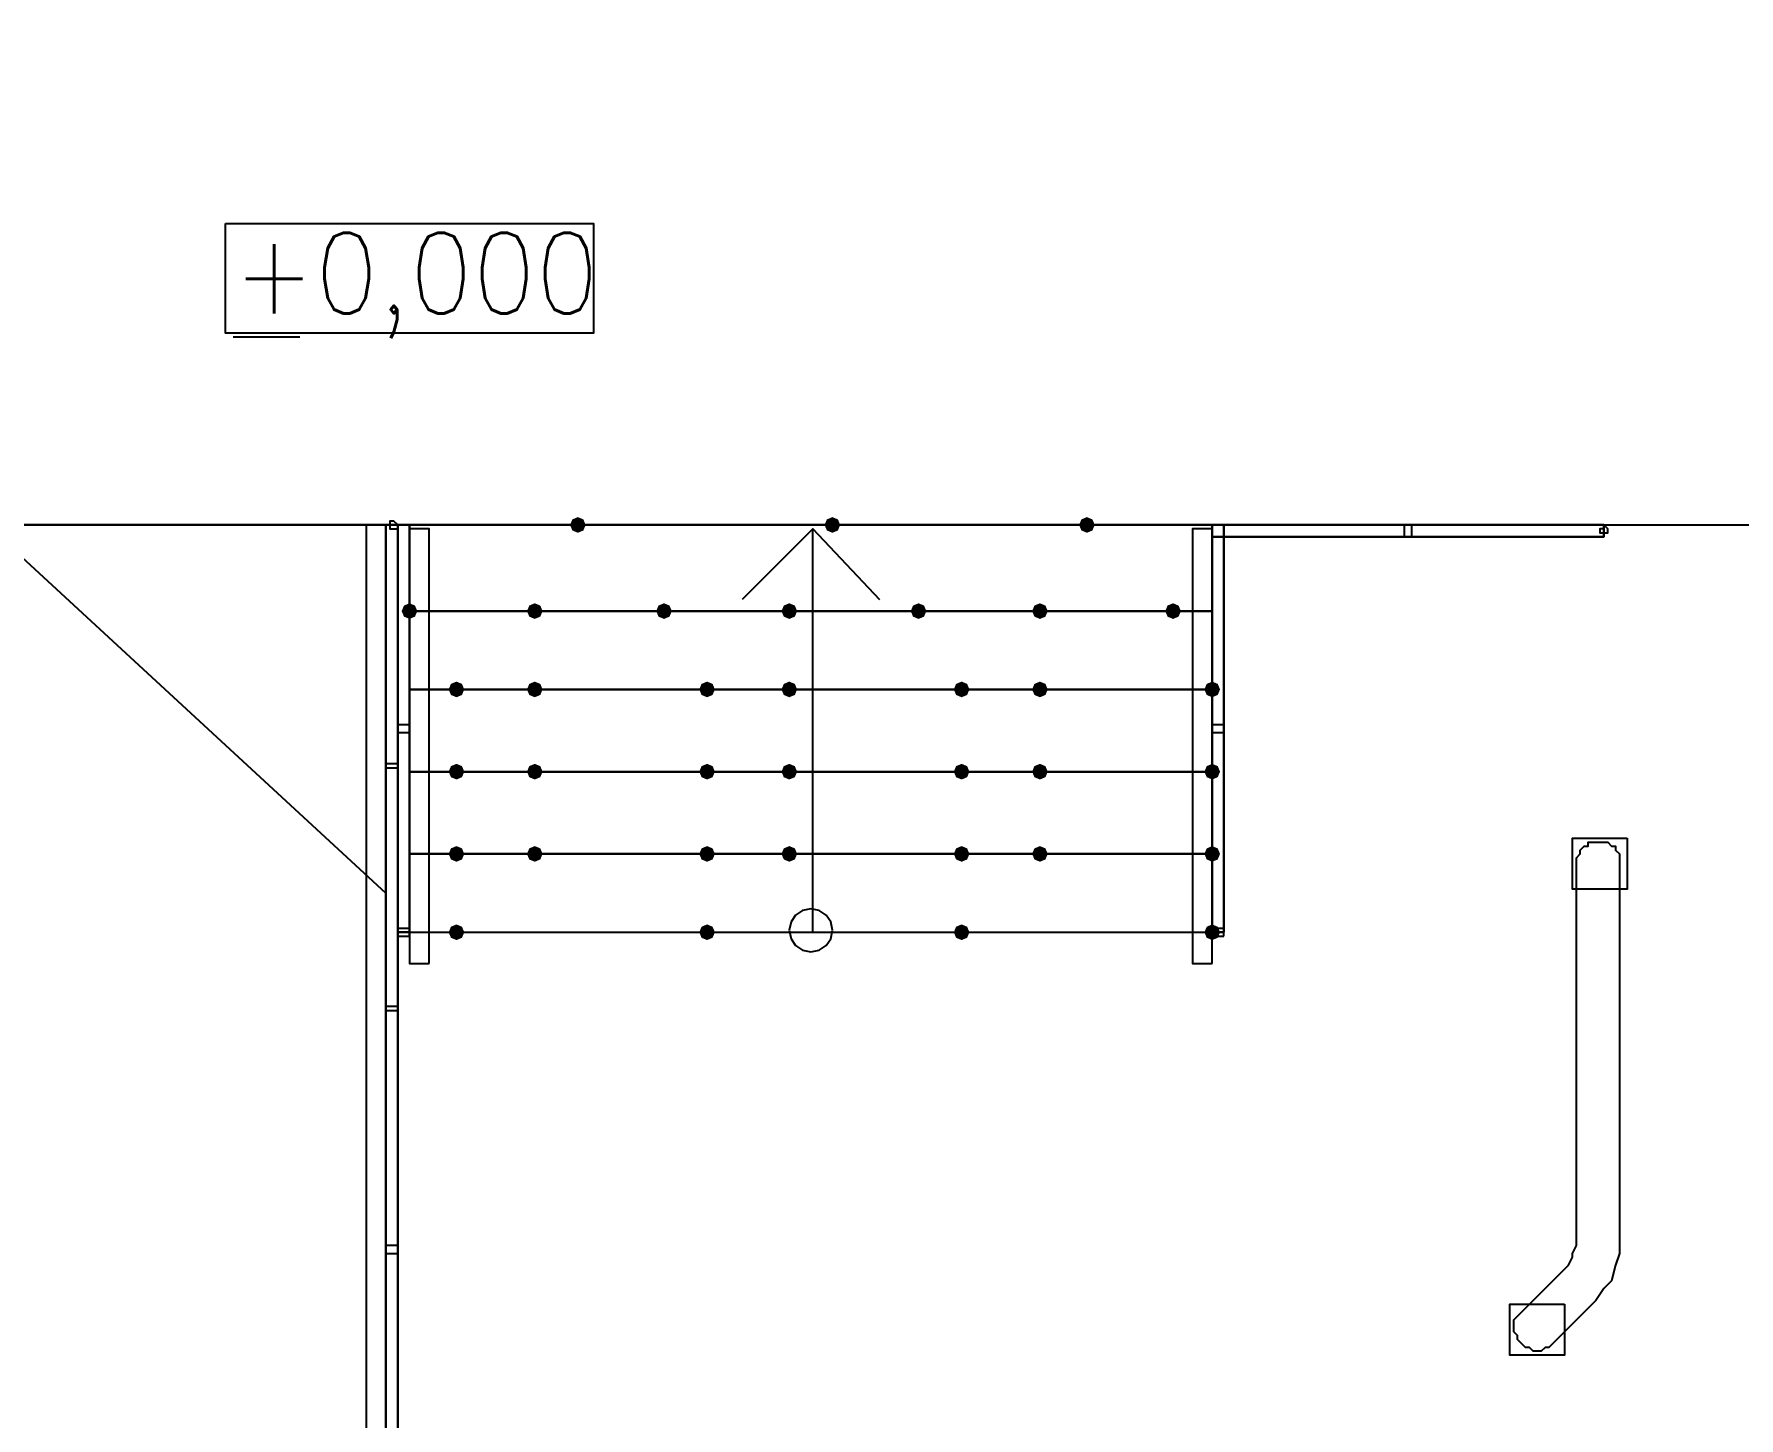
# Model space of a CAD drawing. Header units: millimetres. Extents: x 0 to 420, y 0 to 297.
# Drawn here: x 244.02 to 262.45, y 99.65 to 114.61 of the extents above; entities that cross this region are included whole.
import ezdxf

# ---------------------------------------------------------------- set-up
doc = ezdxf.new("R2010")
doc.units = ezdxf.units.MM
doc.layers.get('0').update_dxf_attribs({"linetype": 'CONTINUOUS'})
doc.styles.get("Standard").update_dxf_attribs({"font": 'STANDARD'})

msp = doc.modelspace()

# ---------------------------------------------------------------- hatches: boundary and pattern name
at = {"true_color": 0x0000fe}
for points in [[(249.978333, 109.304667), (249.953463, 109.244871), (249.893667, 109.22), (249.833871, 109.244871), (249.809, 109.304667), (249.833871, 109.364462), (249.893667, 109.389333), (249.953462, 109.364463)], [(252.73, 109.304667), (252.705129, 109.244871), (252.645333, 109.22), (252.585538, 109.244871), (252.560667, 109.304667), (252.585537, 109.364462), (252.645333, 109.389333), (252.705129, 109.364463)], [(255.481667, 109.304667), (255.456796, 109.244871), (255.397, 109.22), (255.337204, 109.244871), (255.312333, 109.304667), (255.337204, 109.364462), (255.397, 109.389333), (255.456796, 109.364463)], [(248.158, 108.373333), (248.133129, 108.313538), (248.073333, 108.288667), (248.013537, 108.313538), (247.988667, 108.373333), (248.013537, 108.433129), (248.073333, 108.458), (248.133129, 108.433129)], [(248.158, 108.373333), (248.133129, 108.313538), (248.073333, 108.288667), (248.013537, 108.313538), (247.988667, 108.373333), (248.013537, 108.433129), (248.073333, 108.458), (248.133129, 108.433129)], [(249.512667, 108.373333), (249.487796, 108.313538), (249.428, 108.288667), (249.368204, 108.313538), (249.343333, 108.373333), (249.368204, 108.433129), (249.428, 108.458), (249.487796, 108.433129)], [(250.909667, 108.373333), (250.884796, 108.313538), (250.825, 108.288667), (250.765204, 108.313538), (250.740333, 108.373333), (250.765204, 108.433129), (250.825, 108.458), (250.884796, 108.433129)], [(252.264333, 108.373333), (252.239463, 108.313538), (252.179667, 108.288667), (252.119871, 108.313538), (252.095, 108.373333), (252.119871, 108.433129), (252.179667, 108.458), (252.239462, 108.433129)], [(253.661333, 108.373333), (253.636462, 108.313538), (253.576667, 108.288667), (253.516871, 108.313538), (253.492, 108.373333), (253.516871, 108.433129), (253.576667, 108.458), (253.636462, 108.433129)], [(254.973667, 108.373333), (254.948796, 108.313538), (254.889, 108.288667), (254.829204, 108.313538), (254.804333, 108.373333), (254.829204, 108.433129), (254.889, 108.458), (254.948796, 108.433129)], [(256.413, 108.373333), (256.388129, 108.313538), (256.328333, 108.288667), (256.268537, 108.313538), (256.243667, 108.373333), (256.268537, 108.433129), (256.328333, 108.458), (256.388129, 108.433129)], [(248.666, 107.526667), (248.641129, 107.466871), (248.581333, 107.442), (248.521538, 107.466871), (248.496667, 107.526667), (248.521537, 107.586462), (248.581333, 107.611333), (248.641129, 107.586463)], [(249.512667, 107.526667), (249.487796, 107.466871), (249.428, 107.442), (249.368204, 107.466871), (249.343333, 107.526667), (249.368204, 107.586462), (249.428, 107.611333), (249.487796, 107.586463)], [(251.375333, 107.526667), (251.350462, 107.466871), (251.290667, 107.442), (251.230871, 107.466871), (251.206, 107.526667), (251.230871, 107.586462), (251.290667, 107.611333), (251.350462, 107.586463)], [(252.264333, 107.526667), (252.239463, 107.466871), (252.179667, 107.442), (252.119871, 107.466871), (252.095, 107.526667), (252.119871, 107.586462), (252.179667, 107.611333), (252.239462, 107.586463)], [(254.127, 107.526667), (254.102129, 107.466871), (254.042333, 107.442), (253.982537, 107.466871), (253.957667, 107.526667), (253.982537, 107.586462), (254.042333, 107.611333), (254.102129, 107.586463)], [(254.973667, 107.526667), (254.948796, 107.466871), (254.889, 107.442), (254.829204, 107.466871), (254.804333, 107.526667), (254.829204, 107.586462), (254.889, 107.611333), (254.948796, 107.586463)], [(256.836333, 107.526667), (256.811462, 107.466871), (256.751667, 107.442), (256.691871, 107.466871), (256.667, 107.526667), (256.691871, 107.586462), (256.751667, 107.611333), (256.811462, 107.586463)], [(256.836333, 107.526667), (256.811462, 107.466871), (256.751667, 107.442), (256.691871, 107.466871), (256.667, 107.526667), (256.691871, 107.586462), (256.751667, 107.611333), (256.811462, 107.586463)], [(248.666, 106.637667), (248.641129, 106.577871), (248.581333, 106.553), (248.521538, 106.577871), (248.496667, 106.637667), (248.521537, 106.697462), (248.581333, 106.722333), (248.641129, 106.697463)], [(249.512667, 106.637667), (249.487796, 106.577871), (249.428, 106.553), (249.368204, 106.577871), (249.343333, 106.637667), (249.368204, 106.697462), (249.428, 106.722333), (249.487796, 106.697463)], [(251.375333, 106.637667), (251.350462, 106.577871), (251.290667, 106.553), (251.230871, 106.577871), (251.206, 106.637667), (251.230871, 106.697462), (251.290667, 106.722333), (251.350462, 106.697463)], [(252.264333, 106.637667), (252.239463, 106.577871), (252.179667, 106.553), (252.119871, 106.577871), (252.095, 106.637667), (252.119871, 106.697462), (252.179667, 106.722333), (252.239462, 106.697463)], [(254.127, 106.637667), (254.102129, 106.577871), (254.042333, 106.553), (253.982537, 106.577871), (253.957667, 106.637667), (253.982537, 106.697462), (254.042333, 106.722333), (254.102129, 106.697463)], [(254.973667, 106.637667), (254.948796, 106.577871), (254.889, 106.553), (254.829204, 106.577871), (254.804333, 106.637667), (254.829204, 106.697462), (254.889, 106.722333), (254.948796, 106.697463)], [(256.836333, 106.637667), (256.811462, 106.577871), (256.751667, 106.553), (256.691871, 106.577871), (256.667, 106.637667), (256.691871, 106.697462), (256.751667, 106.722333), (256.811462, 106.697463)], [(256.836333, 106.637667), (256.811462, 106.577871), (256.751667, 106.553), (256.691871, 106.577871), (256.667, 106.637667), (256.691871, 106.697462), (256.751667, 106.722333), (256.811462, 106.697463)], [(248.666, 105.748667), (248.641129, 105.688871), (248.581333, 105.664), (248.521538, 105.688871), (248.496667, 105.748667), (248.521537, 105.808462), (248.581333, 105.833333), (248.641129, 105.808463)], [(249.512667, 105.748667), (249.487796, 105.688871), (249.428, 105.664), (249.368204, 105.688871), (249.343333, 105.748667), (249.368204, 105.808462), (249.428, 105.833333), (249.487796, 105.808463)], [(251.375333, 105.748667), (251.350462, 105.688871), (251.290667, 105.664), (251.230871, 105.688871), (251.206, 105.748667), (251.230871, 105.808462), (251.290667, 105.833333), (251.350462, 105.808463)], [(252.264333, 105.748667), (252.239463, 105.688871), (252.179667, 105.664), (252.119871, 105.688871), (252.095, 105.748667), (252.119871, 105.808462), (252.179667, 105.833333), (252.239462, 105.808463)], [(254.127, 105.748667), (254.102129, 105.688871), (254.042333, 105.664), (253.982537, 105.688871), (253.957667, 105.748667), (253.982537, 105.808462), (254.042333, 105.833333), (254.102129, 105.808463)], [(254.973667, 105.748667), (254.948796, 105.688871), (254.889, 105.664), (254.829204, 105.688871), (254.804333, 105.748667), (254.829204, 105.808462), (254.889, 105.833333), (254.948796, 105.808463)], [(256.836333, 105.748667), (256.811462, 105.688871), (256.751667, 105.664), (256.691871, 105.688871), (256.667, 105.748667), (256.691871, 105.808462), (256.751667, 105.833333), (256.811462, 105.808463)], [(256.836333, 105.748667), (256.811462, 105.688871), (256.751667, 105.664), (256.691871, 105.688871), (256.667, 105.748667), (256.691871, 105.808462), (256.751667, 105.833333), (256.811462, 105.808463)], [(248.666, 104.902), (248.641129, 104.842204), (248.581333, 104.817333), (248.521538, 104.842204), (248.496667, 104.902), (248.521537, 104.961796), (248.581333, 104.986667), (248.641129, 104.961796)], [(251.375333, 104.902), (251.350462, 104.842204), (251.290667, 104.817333), (251.230871, 104.842204), (251.206, 104.902), (251.230871, 104.961796), (251.290667, 104.986667), (251.350462, 104.961796)], [(254.127, 104.902), (254.102129, 104.842204), (254.042333, 104.817333), (253.982537, 104.842204), (253.957667, 104.902), (253.982537, 104.961796), (254.042333, 104.986667), (254.102129, 104.961796)], [(256.836333, 104.902), (256.811462, 104.842204), (256.751667, 104.817333), (256.691871, 104.842204), (256.667, 104.902), (256.691871, 104.961796), (256.751667, 104.986667), (256.811462, 104.961796)], [(256.836333, 104.902), (256.811462, 104.842204), (256.751667, 104.817333), (256.691871, 104.842204), (256.667, 104.902), (256.691871, 104.961796), (256.751667, 104.986667), (256.811462, 104.961796)]]:
    msp.add_hatch(color=0, dxfattribs=at).paths.add_polyline_path(points, flags=0)

# ---------------------------------------------------------------- linework, layer by layer
at = {"color": 0, "true_color": 0x000007}
for points in [[(117.263333, 109.304667), (378.883333, 109.304667), (378.883333, 117.940667), (117.263333, 117.940667)], [(246.083667, 112.564333), (250.063, 112.564333), (250.063, 111.379), (246.083667, 111.379)], [(247.734667, 109.304667), (247.819333, 109.304667), (247.819333, 83.185), (247.607667, 83.185), (247.607667, 109.304667)], [(247.819333, 109.304667), (247.861667, 109.304667), (247.861667, 109.262333), (247.904, 109.262333), (247.946333, 109.262333), (247.946333, 109.304667), (247.904, 109.347), (247.861667, 109.347), (247.861667, 109.304667)], [(247.946333, 109.304667), (247.946333, 83.227333), (247.819333, 83.227333), (247.819333, 109.304667), (247.946333, 109.304667), (247.946333, 83.227333), (247.819333, 83.227333), (247.819333, 109.304667), (247.946333, 109.304667), (247.946333, 83.227333), (247.819333, 83.227333), (247.819333, 109.304667), (247.946333, 109.304667), (247.946333, 83.227333), (247.819333, 83.227333), (247.819333, 109.304667), (247.946333, 109.304667), (247.819333, 109.304667), (247.819333, 83.227333), (247.946333, 83.227333)], [(247.946333, 104.902), (247.946333, 109.304667), (248.073333, 109.304667), (248.073333, 104.902), (247.946333, 104.902), (247.946333, 109.304667), (248.073333, 109.304667), (248.073333, 104.902), (247.946333, 104.902), (247.946333, 109.304667), (248.073333, 109.304667), (248.073333, 104.902), (247.946333, 104.902), (248.073333, 104.902), (248.073333, 109.304667), (247.946333, 109.304667)], [(247.946333, 104.902), (248.073333, 104.902), (248.073333, 109.304667), (247.946333, 109.304667)], [(248.073333, 108.373333), (256.751667, 108.373333), (256.751667, 109.262333), (256.751667, 109.304667), (248.073333, 109.304667), (248.073333, 109.262333)], [(260.985, 109.177667), (256.751667, 109.177667), (256.751667, 109.304667), (260.985, 109.304667), (260.985, 109.177667), (256.751667, 109.177667), (256.751667, 109.304667), (260.985, 109.304667), (260.985, 109.177667), (256.751667, 109.177667), (256.751667, 109.304667), (260.985, 109.304667), (260.985, 109.177667), (256.751667, 109.177667), (256.751667, 109.304667), (260.985, 109.304667), (260.985, 109.177667), (260.985, 109.304667), (256.751667, 109.304667), (256.751667, 109.177667)], [(256.751667, 104.902), (256.751667, 109.304667), (256.878667, 109.304667), (256.878667, 104.902), (256.751667, 104.902), (256.751667, 109.304667), (256.878667, 109.304667), (256.878667, 104.902), (256.751667, 104.902), (256.751667, 109.304667), (256.878667, 109.304667), (256.878667, 104.902), (256.751667, 104.902), (256.878667, 104.902), (256.878667, 109.304667), (256.751667, 109.304667)], [(256.751667, 104.902), (256.878667, 104.902), (256.878667, 109.304667), (256.751667, 109.304667)], [(258.910667, 109.177667), (258.910667, 109.304667), (258.826, 109.304667), (258.826, 109.177667)], [(260.985, 109.304667), (260.985, 109.262333), (260.942667, 109.262333), (260.942667, 109.22), (260.985, 109.22), (260.985, 109.177667), (260.985, 109.22), (261.027333, 109.22), (261.027333, 109.262333)], [(248.285, 104.563333), (248.285, 104.902), (248.285, 109.262333), (248.073333, 109.262333), (248.073333, 104.902), (248.073333, 104.563333)], [(256.751667, 104.563333), (256.751667, 104.902), (256.751667, 109.262333), (256.54, 109.262333), (256.54, 104.902), (256.54, 104.563333)], [(248.073333, 107.526667), (256.751667, 107.526667), (256.751667, 108.373333), (248.073333, 108.373333)], [(248.073333, 106.637667), (256.751667, 106.637667), (256.751667, 107.526667), (248.073333, 107.526667)], [(247.946333, 107.061), (248.073333, 107.061), (248.073333, 107.145667), (247.946333, 107.145667)], [(256.751667, 107.061), (256.878667, 107.061), (256.878667, 107.145667), (256.751667, 107.145667)], [(247.946333, 106.722333), (247.819333, 106.722333), (247.819333, 106.68), (247.946333, 106.68)], [(248.073333, 105.748667), (256.751667, 105.748667), (256.751667, 106.637667), (248.073333, 106.637667)], [(261.154333, 105.621667), (261.154333, 101.557667), (261.154333, 101.430667), (261.112, 101.303667), (261.069667, 101.134333), (260.985, 101.049667), (260.900333, 100.922667), (260.434667, 100.457), (260.392333, 100.414667), (260.35, 100.414667), (260.307667, 100.372333), (260.265333, 100.372333), (260.223, 100.372333), (260.180667, 100.414667), (260.138333, 100.414667), (260.096, 100.457), (260.053667, 100.499333), (260.053667, 100.541667), (260.011333, 100.584), (260.011333, 100.626333), (260.011333, 100.668667), (260.011333, 100.711), (260.053667, 100.753333), (260.096, 100.795667), (260.561667, 101.261333), (260.604, 101.303667), (260.646333, 101.388333), (260.646333, 101.430667), (260.688667, 101.515333), (260.688667, 101.557667), (260.688667, 105.621667), (260.688667, 105.664), (260.688667, 105.706333), (260.731, 105.748667), (260.731, 105.791), (260.773333, 105.833333), (260.815667, 105.833333), (260.815667, 105.875667), (260.858, 105.875667), (260.900333, 105.875667), (260.942667, 105.875667), (260.985, 105.875667), (261.027333, 105.875667), (261.069667, 105.833333), (261.112, 105.833333), (261.112, 105.791), (261.154333, 105.748667), (261.154333, 105.706333), (261.154333, 105.664)], [(261.239, 105.918), (261.239, 105.367667), (260.646333, 105.367667), (260.646333, 105.918)], [(248.073333, 104.902), (256.751667, 104.902), (256.751667, 105.748667), (248.073333, 105.748667)], [(247.946333, 104.944333), (247.946333, 104.859667), (248.073333, 104.859667), (248.073333, 104.944333)], [(256.878667, 104.859667), (256.878667, 104.944333), (256.751667, 104.944333), (256.751667, 104.859667)], [(247.946333, 104.097667), (247.819333, 104.097667), (247.819333, 104.055333), (247.946333, 104.055333)], [(247.946333, 101.515333), (247.819333, 101.515333), (247.819333, 101.430667), (247.946333, 101.430667)], [(260.561667, 100.880333), (260.561667, 100.33), (259.969, 100.33), (259.969, 100.880333)]]:
    msp.add_lwpolyline(points, close=True, dxfattribs=at)
for points in [[(246.168334, 111.336666), (246.888001, 111.336666)], [(247.819333, 83.227333), (247.819333, 109.304667), (239.141, 109.304667), (239.141, 83.227333)], [(247.819333, 109.093), (247.819333, 109.304667), (243.501333, 109.304667)], [(243.501333, 83.227333), (243.501333, 109.304667), (247.819333, 105.325333)], [(245.025333, 109.304667), (244.898333, 109.304667), (244.771333, 109.304667)], [(248.073333, 109.304667), (248.073333, 108.373333)], [(252.433667, 104.902), (252.433667, 105.748667), (252.433667, 108.373333), (252.433667, 109.262333), (251.671667, 108.500333)], [(252.433667, 109.262333), (253.153333, 108.500333)], [(248.073333, 107.526667), (256.751667, 107.526667)], [(248.073333, 106.637667), (256.751667, 106.637667)], [(248.073333, 105.748667), (256.751667, 105.748667)], [(252.645333, 104.923167), (252.627039, 105.013804), (252.577145, 105.087812), (252.503137, 105.137705), (252.4125, 105.156), (252.321863, 105.137705), (252.247855, 105.087812), (252.197961, 105.013804), (252.179667, 104.923167)], [(248.073333, 104.902), (256.751667, 104.902)], [(252.179667, 104.923167), (252.197961, 104.83253), (252.247855, 104.758522), (252.321863, 104.708628), (252.4125, 104.690333), (252.503137, 104.708628), (252.577145, 104.758522), (252.627039, 104.83253), (252.645333, 104.923167)], [(247.819333, 100.372333), (247.819333, 100.584)]]:
    msp.add_lwpolyline(points, dxfattribs=at)

# ---------------------------------------------------------------- texts
at = {"color": 0, "true_color": 0x000007, "insert": (246.168333, 112.462706), "char_height": 0.872032, "width": 3.43968177, "attachment_point": 1}
msp.add_mtext('+0,000', dxfattribs=at)

doc.saveas('drawing.dxf')
